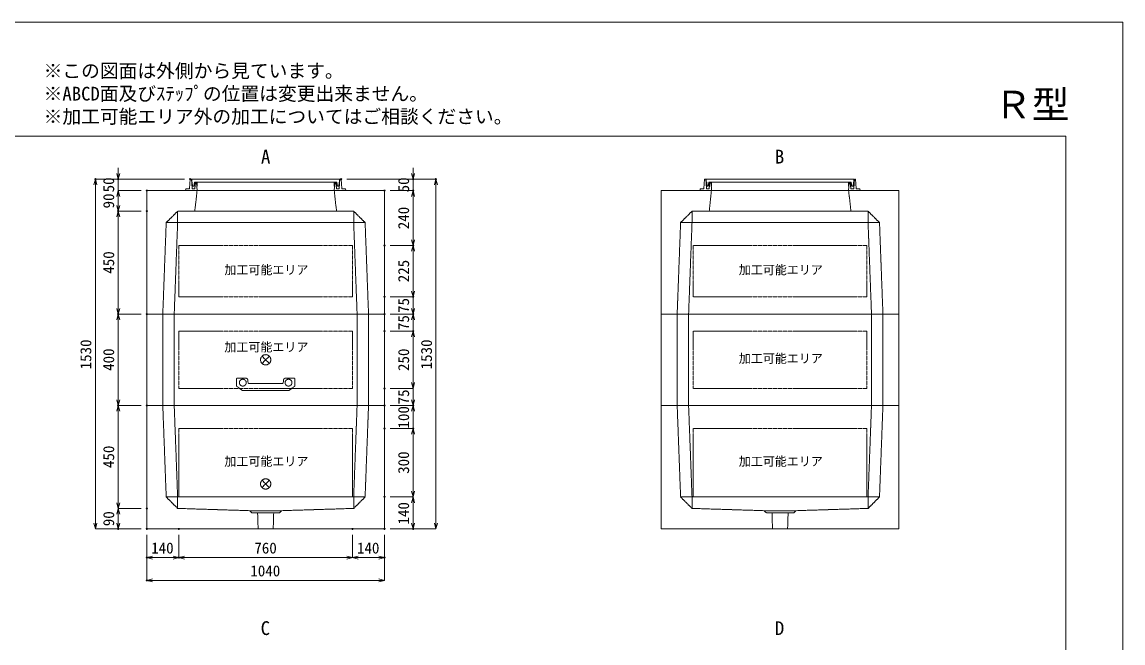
# Model space of a CAD drawing. Units: millimetres, scale not verified. Extents: x -3712 to 3712, y -2625 to 2625.
# Drawn here: x -1103 to 3712, y -91 to 2625 of the extents above; entities that cross this region are included whole.
import ezdxf
from ezdxf.enums import TextEntityAlignment as Align

# ---------------------------------------------------------------- set-up
doc = ezdxf.new("R2010")
doc.units = ezdxf.units.MM
doc.header["$LTSCALE"] = 10
doc.header["$PDMODE"] = 32
doc.header["$PDSIZE"] = 5
doc.linetypes.add('LONG_DASHED1', pattern=[7, 6, -1])
doc.linetypes.add('LONG_DOUBLE_CHAIN', pattern=[21.8, 18, -1, 0.6, -0.6, 0.6, -1])
for name, color, linetype, lineweight in [('0-0_D-TTL', 7, 'Continuous', 9), ('0-1_Defpoints', 7, 'Continuous', 9), ('0-3_D-TTL-TXT', 7, 'Continuous', 9), ('0-4_D-STR-TXT', 7, 'Continuous', 9), ('0-5_D-STR-DIM', 3, 'Continuous', 9), ('0-6_0', 7, 'Continuous', 9), ('0-7_D-STR-STR3', 2, 'LONG_DASHED1', 9), ('0-8_D-STR', 7, 'LONG_DASHED1', 9), ('0-A_D-STR-STR5', 1, 'LONG_DOUBLE_CHAIN', 9), ('0-B_D-STR-STR4', 134, 'Continuous', 9)]:
    doc.layers.add(name, color=color, linetype=linetype, lineweight=lineweight)
doc.styles.add('ＭＳ ゴシック', font='')
doc.styles.get('ＭＳ ゴシック').set_extended_font_data('MS Gothic')

# ---------------------------------------------------------------- blocks, each defined once
blk = doc.blocks.new('A$C4DE05FD1')
at = {"layer": '0-0_D-TTL', "color": 134}
for p, q in [((2000, 38000), (57400, 38000)), ((57400, 38000), (57400, 2000))]:
    blk.add_line(p, q, dxfattribs=at)
at = {"layer": '0-1_Defpoints', "color": 134}
for p, q in [((0, 42000), (59400, 42000)), ((59400, 42000), (59400, 0))]:
    blk.add_line(p, q, dxfattribs=at)
at = {"layer": '0-3_D-TTL-TXT', "style": 'ＭＳ ゴシック'}
for s, p in [('※この図面は外側から見ています。', (21630.46, 39907.83)), ('※ABCD面及びｽﾃｯﾌﾟの位置は変更出来ません。', (21630.46, 39107.83)), ('※加工可能エリア外の加工についてはご相談ください。', (21630.46, 38307.83))]:
    blk.add_text(s, height=481.1, dxfattribs=at).set_placement(p, align=Align.BOTTOM_LEFT)
blk = doc.blocks.new('_Open30')
at = {"layer": '0-6_0'}
blk.add_line((0, 0), (-10, 0), dxfattribs=at)
blk.add_lwpolyline([(-10, 2.679), (0, 0), (-10, -2.679)], dxfattribs=at)
blk = doc.blocks.new('A$C31CA379A')
at = {"layer": '0-4_D-STR-TXT', "style": 'ＭＳ ゴシック'}
for s, p in [('A', (-162.94, -1095.26)), ('B', (17819.31, -1095.26)), ('C', (-175.69, -17595.27)), ('D', (17819.31, -17595.27))]:
    blk.add_text(s, height=481.1, dxfattribs=at).set_placement(p, align=Align.BOTTOM_LEFT)
blk = doc.blocks.new('A$C094B5667')
at = {"layer": '0-8_D-STR', "linetype": 'Continuous'}
for p, q in [((-5200, 5400), (5200, 5400)), ((-5200, 0), (-5200, 5400)), ((5200, 5400), (5200, 0)), ((-5200, 0), (5200, 0))]:
    blk.add_line(p, q, dxfattribs=at)
at = {"layer": '0-8_D-STR'}
for p, q in [((-3000, 5400), (-3100, 4500)), ((3000, 5400), (3100, 4500)), ((-4350, 4000), (-3850, 4500)), ((3850, 4500), (-3850, 4500)), ((-3850, 4000), (-3850, 4500)), ((4350, 4000), (3850, 4500)), ((3850, 4000), (3850, 4500)), ((-4350, 4000), (-4500, 0)), ((4350, 4000), (-4350, 4000)), ((-3850, 4000), (-4000, 0)), ((3850, 4000), (4000, 0)), ((4350, 4000), (4500, 0))]:
    blk.add_line(p, q, dxfattribs=at)
at = {"layer": '0-A_D-STR-STR5'}
for p, q in [((-3800, 3000), (-3800, 750)), ((3800, 3000), (-3800, 3000))]:
    blk.add_line(p, q, dxfattribs=at)
blk.add_lwpolyline([(3800, 3000), (3800, 750), (-3800, 750)], dxfattribs=at)
blk = doc.blocks.new('A$C27844A11')
at = {"layer": '0-7_D-STR-STR3'}
for p, q in [((-1280, 500), (-1280, 226.8)), ((-1230, 550), (-879.2, 550)), ((1230, 550), (879.2, 550)), ((1280, 500), (1280, 226.8)), ((-1257.7, 185.2), (-1030.2, 16.8)), ((974.7, 0), (-974.7, 0)), ((-779.6, 458.7), (-771, 360.6)), ((721.2, 315), (-721.2, 315)), ((779.6, 458.7), (771, 360.6)), ((1257.7, 185.2), (1030.2, 16.8))]:
    blk.add_line(p, q, dxfattribs=at)
for centre in [(-1000, 350), (1000, 350)]:
    blk.add_circle(centre, 150, dxfattribs=at)
for centre, radius, start, end in [((-1230, 500), 50, 90, 180), ((-879.2, 450), 100, 5, 90), ((879.2, 450), 100, 90, 175), ((1230, 500), 50, 0, 90), ((-1230, 226.8), 50, 180, 236.30993), ((-974.7, 100), 100, 236.30993, 270), ((-721.2, 365), 50, 185, 270), ((721.2, 365), 50, 270, 355), ((974.7, 100), 100, 270, 303.69007), ((1230, 226.8), 50, 303.69007, 0)]:
    blk.add_arc(centre, radius, start, end, dxfattribs=at)
blk = doc.blocks.new('A$C729C60C3')
at = {"layer": '0-8_D-STR', "linetype": 'Continuous'}
for p, q in [((5200, 0), (-5200, 0)), ((5200, -4000), (5200, 0))]:
    blk.add_line(p, q, dxfattribs=at)
at = {"layer": '0-8_D-STR'}
for p, q in [((-4500, 0), (-4500, -4000)), ((-4000, 0), (-4000, -4000)), ((4000, 0), (4000, -4000)), ((4500, 0), (4500, -4000))]:
    blk.add_line(p, q, dxfattribs=at)
at = {"layer": '0-8_D-STR', "linetype": 'Continuous'}
blk.add_lwpolyline([(5200, -4000), (-5200, -4000), (-5200, 0)], dxfattribs=at)
at = {"layer": '0-A_D-STR-STR5'}
for p, q in [((3800, -750), (3800, -3250)), ((3800, -3250), (-3800, -3250))]:
    blk.add_line(p, q, dxfattribs=at)
blk.add_lwpolyline([(3800, -750), (-3800, -750), (-3800, -3250)], dxfattribs=at)
blk = doc.blocks.new('A$C04B4267E')
at = {"layer": '0-8_D-STR', "linetype": 'Continuous'}
for p, q in [((5200, 0), (-5200, 0)), ((-5200, -5400), (-5200, 0)), ((5200, -5400), (5200, 0)), ((5200, -5400), (-5200, -5400))]:
    blk.add_line(p, q, dxfattribs=at)
at = {"layer": '0-8_D-STR'}
for p, q in [((-4500, 0), (-4350, -4000)), ((-4000, 0), (-3850, -4000)), ((4000, 0), (3850, -4000)), ((4500, 0), (4350, -4000)), ((-3850, -4500), (-4350, -4000)), ((-4350, -4000), (4350, -4000)), ((-3850, -4500), (-3850, -4000)), ((3850, -4500), (4350, -4000)), ((3850, -4500), (3850, -4000)), ((-3850, -4500), (-700, -4600)), ((-600, -4690), (-700, -4600)), ((700, -4600), (-700, -4600)), ((600, -4690), (-600, -4690)), ((-329.8, -5400), (-352.5, -4690)), ((329.8, -5400), (352.5, -4690)), ((600, -4690), (700, -4600)), ((3850, -4500), (700, -4600))]:
    blk.add_line(p, q, dxfattribs=at)
at = {"layer": '0-A_D-STR-STR5'}
for p, q in [((-3800, -1000), (-3800, -4000)), ((3800, -1000), (-3800, -1000)), ((3800, -1000), (3800, -4000)), ((3800, -4000), (-3800, -4000))]:
    blk.add_line(p, q, dxfattribs=at)
blk = doc.blocks.new('A$C284D0AE2')
at = {"layer": '0-B_D-STR-STR4'}
for p, q in [((-3300, 500), (-3327.8, 98.6)), ((-3250, 500), (-3300, 500)), ((-3221.3, 98.6), (-3250, 500)), ((-3225, 500), (-3225, 370)), ((-3490, 80), (-3500, 0)), ((-3500, 0), (3500, 0)), ((-3347.8, 80), (-3490, 80)), ((-3225, 370), (-3219.2, 370)), ((-3209.2, 360.9), (-3195, 200)), ((-3117.8, 80), (-3201.4, 80)), ((-3195, 200), (-3145, 200)), ((-3145, 200), (-3115, 370)), ((-3115, 370), (3115, 370)), ((-3090, 370), (-3106.2, 200.7)), ((-3106.2, 200.7), (-3086.1, 200.7)), ((-3070, 340), (-3098, 97.7)), ((-3000, 370), (-3090, 370)), ((-3020, 340), (-3070, 340)), ((-3000, 0), (-3020, 340)), ((-3011.8, 200.7), (-2991.8, 200.7)), ((-2991.8, 200.7), (-3000, 370)), ((3000, 370), (3090, 370)), ((3106.2, 200.7), (3086.1, 200.7)), ((3090, 370), (3106.2, 200.7)), ((3117.8, 80), (3201.4, 80)), ((3347.8, 80), (3490, 80)), ((3490, 80), (3500, 0))]:
    blk.add_line(p, q, dxfattribs=at)
for points in [[(-3225, 500), (3225, 500), (3225, 370), (3219.2, 370)], [(3221.3, 98.6), (3250, 500), (3300, 500), (3327.8, 98.6)], [(3011.8, 200.7), (2991.8, 200.7), (3000, 370)], [(3000, 0), (3020, 340), (3070, 340), (3098, 97.7)], [(3209.2, 360.9), (3195, 200), (3145, 200), (3115, 370)]]:
    blk.add_lwpolyline(points, dxfattribs=at)
for centre, radius, start, end in [((-3347.8, 100), 20, 270, 356.0372), ((-3201.4, 100), 20, 184.08562, 270), ((-3219.2, 360), 10, 5.04245, 90), ((-3117.8, 100), 20, 270, 353.41806), ((3117.8, 100), 20, 186.58194, 270), ((3201.4, 100), 20, 270, 355.91438), ((3219.2, 360), 10, 90, 174.95755), ((3347.8, 100), 20, 183.9628, 270)]:
    blk.add_arc(centre, radius, start, end, dxfattribs=at)
blk = doc.blocks.new('A$C1C640AAB')
at = {"layer": '0-A_D-STR-STR5'}
for p, q in [((-159.1, -159.1), (159.1, 159.1)), ((-159.1, 159.1), (159.1, -159.1))]:
    blk.add_line(p, q, dxfattribs=at)
blk.add_circle((0, 0), 225, dxfattribs=at)
blk = doc.blocks.new('A$C13ec282e')
at = {"layer": '0-8_D-STR'}
blk.add_blockref('A$C729C60C3', (0, 0), dxfattribs=at)
at = {"layer": '0-A_D-STR-STR5'}
blk.add_blockref('A$C1C640AAB', (0, -2000), dxfattribs=at)
blk = doc.blocks.new('A$C4787e61d')
at = {"layer": '0-8_D-STR'}
blk.add_blockref('A$C04B4267E', (0, 0), dxfattribs=at)
at = {"layer": '0-A_D-STR-STR5'}
blk.add_blockref('A$C1C640AAB', (0, -3430), dxfattribs=at)

msp = doc.modelspace()

# ---------------------------------------------------------------- linework, layer by layer
at = {"layer": '0-1_Defpoints'}
for p in [(-782.5, 1937.5), (-682.5, 1937.5), (-367.5, 1937.5), (292.5, 1937.5), (607.5, 1937.5), (707.5, 1937.5), (-557.5, 1887.5), (482.5, 1887.5), (607.5, 1887.5), (-682.5, 1797.5), (-557.5, 1797.5), (482.5, 1647.5), (607.5, 1647.5), (482.5, 1422.5), (607.5, 1422.5), (-682.5, 1347.5), (-557.5, 1347.5), (482.5, 1347.5), (607.5, 1347.5), (482.5, 1272.5), (482.5, 1272.5), (607.5, 1272.5), (482.5, 1022.5), (-682.5, 947.5), (-557.5, 947.5), (-557.5, 947.5), (482.5, 947.5), (482.5, 947.5), (607.5, 947.5), (482.5, 847.5), (482.5, 847.5), (607.5, 847.5), (607.5, 847.5), (482.5, 547.5), (-557.5, 497.5), (-682.5, 407.5), (-557.5, 407.5), (-557.5, 407.5), (-417.5, 407.5), (342.5, 407.5), (482.5, 407.5), (482.5, 407.5), (607.5, 407.5), (-557.5, 282.5), (-417.5, 282.5), (482.5, 282.5), (-557.5, 182.5)]:
    msp.add_point(p, dxfattribs=at)
at = {"layer": '0-5_D-STR-DIM'}
for p, q in [((-682.5, 1962.5), (-682.5, 1987.5)), ((607.5, 1962.5), (607.5, 1987.5)), ((-392.5, 1937.5), (-782.5, 1937.5)), ((-392.5, 1937.5), (-682.5, 1937.5)), ((-682.5, 1887.5), (-682.5, 1937.5)), ((317.5, 1937.5), (607.5, 1937.5)), ((317.5, 1937.5), (707.5, 1937.5)), ((607.5, 1887.5), (607.5, 1937.5)), ((-782.5, 432.5), (-782.5, 1912.5)), ((-582.5, 1887.5), (-682.5, 1887.5)), ((-582.5, 1887.5), (-682.5, 1887.5)), ((507.5, 1887.5), (607.5, 1887.5)), ((507.5, 1887.5), (607.5, 1887.5)), ((707.5, 432.5), (707.5, 1912.5)), ((-682.5, 1862.5), (-682.5, 1822.5)), ((-682.5, 1862.5), (-682.5, 1837.5)), ((607.5, 1862.5), (607.5, 1837.5)), ((607.5, 1672.5), (607.5, 1862.5)), ((-582.5, 1797.5), (-682.5, 1797.5)), ((-582.5, 1797.5), (-682.5, 1797.5)), ((-682.5, 1772.5), (-682.5, 1372.5)), ((507.5, 1647.5), (607.5, 1647.5)), ((507.5, 1647.5), (607.5, 1647.5)), ((607.5, 1447.5), (607.5, 1622.5)), ((607.5, 1447.5), (607.5, 1472.5)), ((507.5, 1422.5), (607.5, 1422.5)), ((507.5, 1422.5), (607.5, 1422.5)), ((607.5, 1347.5), (607.5, 1422.5)), ((607.5, 1372.5), (607.5, 1397.5)), ((-582.5, 1347.5), (-682.5, 1347.5)), ((-582.5, 1347.5), (-682.5, 1347.5)), ((-682.5, 972.5), (-682.5, 1322.5)), ((507.5, 1347.5), (607.5, 1347.5)), ((507.5, 1347.5), (607.5, 1347.5)), ((607.5, 1272.5), (607.5, 1347.5)), ((607.5, 1322.5), (607.5, 1297.5)), ((507.5, 1272.5), (607.5, 1272.5)), ((507.5, 1272.5), (607.5, 1272.5)), ((607.5, 1047.5), (607.5, 1247.5)), ((607.5, 1247.5), (607.5, 1222.5)), ((607.5, 1047.5), (607.5, 1072.5)), ((507.5, 1022.5), (607.5, 1022.5)), ((507.5, 1022.5), (607.5, 1022.5)), ((607.5, 1022.5), (607.5, 947.5)), ((607.5, 972.5), (607.5, 997.5)), ((-582.5, 947.5), (-682.5, 947.5)), ((-582.5, 947.5), (-682.5, 947.5)), ((-682.5, 522.5), (-682.5, 922.5)), ((507.5, 947.5), (607.5, 947.5)), ((507.5, 947.5), (607.5, 947.5)), ((607.5, 947.5), (607.5, 847.5)), ((607.5, 922.5), (607.5, 897.5)), ((507.5, 847.5), (607.5, 847.5)), ((507.5, 847.5), (607.5, 847.5)), ((607.5, 572.5), (607.5, 822.5)), ((607.5, 822.5), (607.5, 797.5)), ((507.5, 547.5), (607.5, 547.5)), ((507.5, 547.5), (607.5, 547.5)), ((-582.5, 497.5), (-682.5, 497.5)), ((-582.5, 497.5), (-682.5, 497.5)), ((607.5, 522.5), (607.5, 432.5)), ((-682.5, 472.5), (-682.5, 432.5)), ((-582.5, 407.5), (-782.5, 407.5)), ((-582.5, 407.5), (-682.5, 407.5)), ((507.5, 407.5), (607.5, 407.5)), ((507.5, 407.5), (707.5, 407.5)), ((-557.5, 382.5), (-557.5, 182.5)), ((-557.5, 382.5), (-557.5, 282.5)), ((-417.5, 382.5), (-417.5, 282.5)), ((-417.5, 382.5), (-417.5, 282.5)), ((342.5, 382.5), (342.5, 282.5)), ((342.5, 382.5), (342.5, 282.5)), ((482.5, 382.5), (482.5, 282.5)), ((482.5, 382.5), (482.5, 182.5)), ((-442.5, 282.5), (-532.5, 282.5)), ((317.5, 282.5), (-392.5, 282.5)), ((367.5, 282.5), (457.5, 282.5)), ((457.5, 182.5), (-532.5, 182.5))]:
    msp.add_line(p, q, dxfattribs=at)

# ---------------------------------------------------------------- block references
at = {"layer": '0-0_D-TTL', "xscale": 0.125, "yscale": 0.125}
msp.add_blockref('A$C4DE05FD1', (-3712.5, -2625), dxfattribs=at)
at = {"layer": '0-4_D-STR-TXT', "xscale": 0.125, "yscale": 0.125}
msp.add_blockref('A$C31CA379A', (-37.5, 2125), dxfattribs=at)
at = {"layer": '0-5_D-STR-DIM', "xscale": 2.5, "yscale": 2.5}
for p, rotation in [((-782.5, 1937.5), 90), ((-682.5, 1937.5), 270), ((607.5, 1937.5), 270), ((707.5, 1937.5), 90), ((-682.5, 1887.5), 90), ((-682.5, 1887.5), 90), ((607.5, 1887.5), 90), ((607.5, 1887.5), 90), ((-682.5, 1797.5), 270), ((-682.5, 1797.5), 90), ((607.5, 1647.5), 270), ((607.5, 1647.5), 90), ((607.5, 1422.5), 270), ((607.5, 1422.5), 270), ((-682.5, 1347.5), 270), ((607.5, 1347.5), 270), ((-682.5, 1347.5), 90), ((607.5, 1347.5), 90), ((607.5, 1272.5), 90), ((607.5, 1272.5), 90), ((607.5, 1022.5), 270), ((607.5, 1022.5), 270), ((-682.5, 947.5), 270), ((607.5, 947.5), 270), ((-682.5, 947.5), 90), ((607.5, 947.5), 90), ((607.5, 847.5), 90), ((607.5, 847.5), 90), ((607.5, 547.5), 270), ((607.5, 547.5), 90), ((-682.5, 497.5), 270), ((-682.5, 497.5), 90), ((-782.5, 407.5), 270), ((-682.5, 407.5), 270), ((607.5, 407.5), 270), ((707.5, 407.5), 270), ((-557.5, 282.5), 180), ((-417.5, 282.5), 180), ((342.5, 282.5), 180), ((-557.5, 182.5), 180)]:
    msp.add_blockref('_Open30', p, dxfattribs=dict(at, rotation=rotation))
for p in [(-417.5, 282.5), (342.5, 282.5), (482.5, 282.5), (482.5, 182.5)]:
    msp.add_blockref('_Open30', p, dxfattribs=at)
at = {"layer": '0-7_D-STR-STR3', "xscale": 0.1, "yscale": 0.1}
msp.add_blockref('A$C27844A11', (-37.5, 1012.5), dxfattribs=at)
at = {"layer": '0-8_D-STR', "xscale": 0.1, "yscale": 0.1}
for name, p in [('A$C094B5667', (-37.5, 1347.5)), ('A$C094B5667', (2212.5, 1347.5)), ('A$C13ec282e', (-37.5, 1347.5)), ('A$C729C60C3', (2212.5, 1347.5)), ('A$C4787e61d', (-37.5, 947.5)), ('A$C04B4267E', (2212.5, 947.5))]:
    msp.add_blockref(name, p, dxfattribs=at)
at = {"layer": '0-B_D-STR-STR4', "xscale": 0.1, "yscale": 0.1}
for p in [(-37.5, 1887.5), (2212.5, 1887.5)]:
    msp.add_blockref('A$C284D0AE2', p, dxfattribs=at)

# ---------------------------------------------------------------- texts
at = {"layer": '0-3_D-TTL-TXT', "style": 'ＭＳ ゴシック'}
msp.add_text('Ｒ型', height=120.3, dxfattribs=at).set_placement((3149.66, 2168.18), align=Align.BOTTOM_LEFT)
at = {"layer": '0-5_D-STR-DIM', "style": 'ＭＳ ゴシック'}
for s, p in [('50', (-685.75, 1879.88)), ('50', (604.25, 1879.88)), ('90', (-685.75, 1809.63)), ('240', (604.25, 1718.5)), ('450', (-685.75, 1524)), ('225', (604.25, 1486.65)), ('75', (604.25, 1352.4)), ('75', (604.25, 1277.4)), ('1530', (-785.75, 1105.6)), ('1530', (704.25, 1105.6)), ('400', (-685.75, 1099)), ('250', (604.25, 1098.5)), ('75', (604.25, 952.4)), ('100', (604.25, 846.85)), ('450', (-685.75, 674)), ('300', (604.25, 648.63)), ('90', (-685.75, 419.63)), ('140', (604.25, 426.85))]:
    msp.add_text(s, height=48.09, rotation=90, dxfattribs=at).set_placement(p, align=Align.BOTTOM_LEFT)
for s, p in [('140', (-538.15, 285.75)), ('760', (-87, 285.75)), ('140', (361.85, 285.75)), ('1040', (-104.4, 185.75))]:
    msp.add_text(s, height=48.09, dxfattribs=at).set_placement(p, align=Align.BOTTOM_LEFT)
at = {"layer": '0-A_D-STR-STR5', "style": 'ＭＳ ゴシック'}
for p in [(-217.98, 1509.75), (2032.02, 1509.75), (-217.98, 1172.25), (2032.02, 1122.25), (-217.98, 672.25), (2032.02, 672.25)]:
    msp.add_text('加工可能エリア', height=38.49, dxfattribs=at).set_placement(p, align=Align.BOTTOM_LEFT)

doc.saveas('drawing.dxf')
